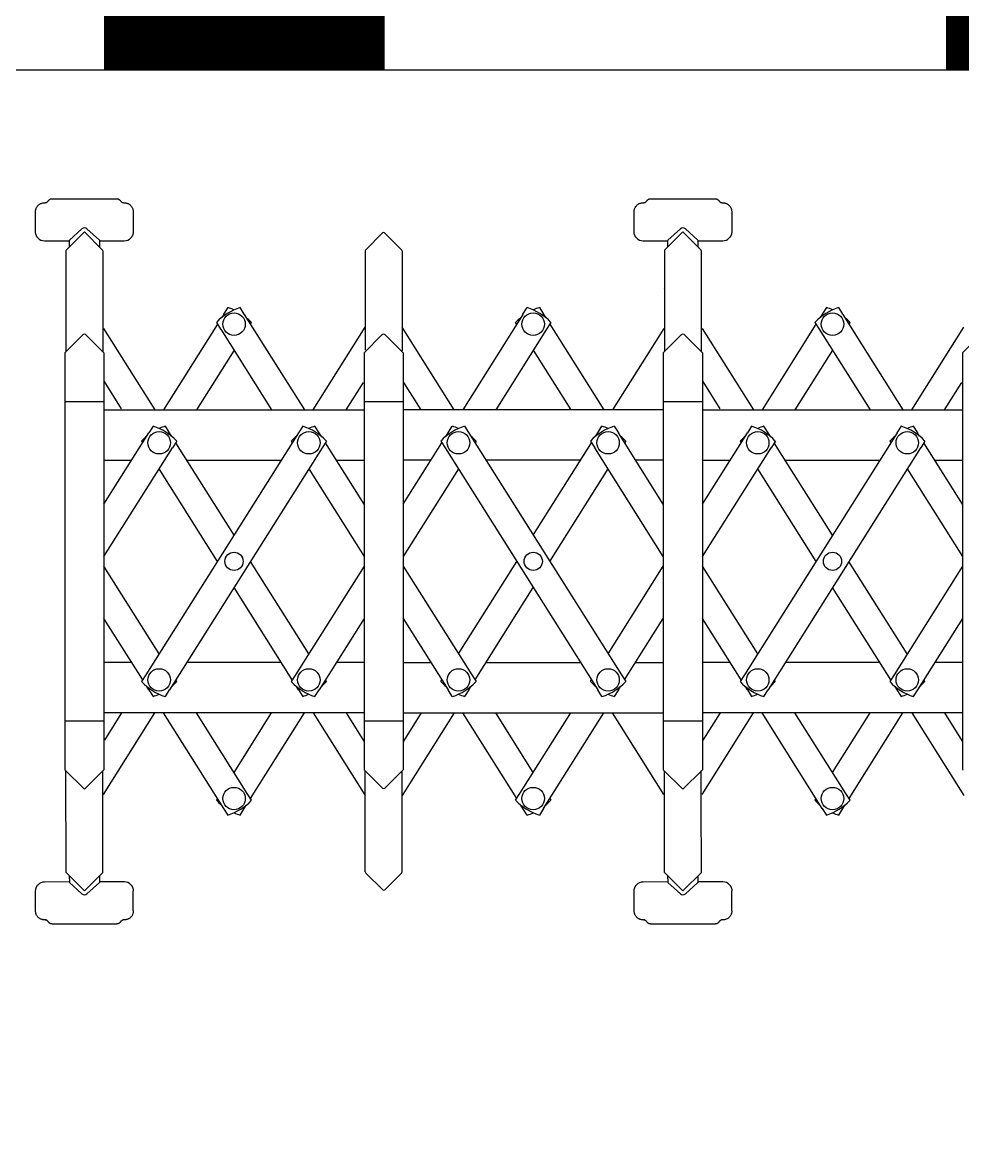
# Model space of a CAD drawing. Header units: millimetres. Extents: x 4836525 to 5356909, y -1773032 to -1295773.
# Drawn here: x 5205736 to 5206741, y -1425779 to -1424583 of the extents above; entities that cross this region are included whole.
import ezdxf

# ---------------------------------------------------------------- set-up
doc = ezdxf.new("R2010")
doc.units = ezdxf.units.MM
doc.header["$LTSCALE"] = 1000
doc.layers.get('DEFPOINTS').update_dxf_attribs({"color": 11})
doc.layers.add('A-MCAL', color=9, linetype='Continuous', lineweight=25)
doc.layers.add('MARK', color=7, linetype='Continuous', true_color=0xff8b1e)
doc.layers.add('WIN', color=8, linetype='Continuous')

# ---------------------------------------------------------------- blocks, each defined once
blk = doc.blocks.new('zw$960B')
at = {"layer": 'WIN', "color": 253, "linetype": 'Continuous'}
for p, q in [((-222.9, -9957.5), (-242, -9938.4)), ((-161.9, -10011.9), (-250.2, -9956.3)), ((-222.9, -9957.5), (222.1, -9957.5)), ((-162, -9976.7), (-191.2, -9958.3)), ((-161.9, -10235.5), (-161.9, -9957.5)), ((-60.9, -9957.5), (-126.6, -9998.9)), ((-108, -9987.2), (-108, -9957.5)), ((-98.8, -10016.6), (-5.1, -9957.5)), ((5.3, -9957.5), (121.5, -10030.7)), ((61.2, -9957.5), (137.4, -10005.6)), ((108.2, -9957.5), (108.2, -9987.1)), ((162.2, -10011.9), (250.4, -9956.3)), ((162.2, -9957.5), (162.2, -10235.5)), ((162.2, -9976.7), (192.2, -9957.8)), ((-137.2, -10005.5), (-144.4, -10010)), ((-133.8, -10003.4), (-137.2, -10005.6)), ((-137.2, -10005.6), (-137.2, -10005.5)), ((-128.4, -9997.7), (-121.2, -10002.3)), ((-121.2, -10002.3), (-121.3, -10002.4)), ((-121.3, -10002.4), (137.4, -10165.4)), ((128.6, -9997.7), (126.8, -9998.9)), ((127.9, -9999.4), (128.1, -9999.7)), ((137.4, -10005.6), (137.4, -10005.5)), ((144.6, -10010), (137.4, -10005.5)), ((99, -10016.6), (0.1, -10078.9)), ((-263.9, -10085.5), (-161.9, -10021.2)), ((-144.4, -10023.1), (-137.2, -10027.6)), ((-137.2, -10027.5), (-137.2, -10027.6)), ((-137.2, -10027.5), (121.5, -10190.6)), ((137.4, -10027.5), (134, -10029.7)), ((137.4, -10027.6), (144.6, -10023.1)), ((137.4, -10027.5), (137.4, -10027.6)), ((253.6, -10078.8), (162.2, -10021.2)), ((-128.4, -10035.4), (-126.6, -10034.2)), ((126.8, -10034.2), (28, -10096.5)), ((121.5, -10030.8), (121.5, -10030.7)), ((121.5, -10030.8), (128.6, -10035.4)), ((-108, -10147), (-108, -10045.9)), ((108.2, -10046), (108.2, -10147)), ((-248.1, -10110.7), (-161.9, -10056.4)), ((225.8, -10096.5), (162.2, -10056.4)), ((-253.4, -10078.8), (-255.2, -10077.7)), ((255.4, -10077.7), (248.3, -10082.2)), ((-264, -10085.4), (-271.2, -10089.9)), ((-263.9, -10085.5), (-264, -10085.4)), ((248.3, -10082.3), (162.2, -10136.6)), ((248.3, -10082.3), (248.3, -10082.2)), ((264.2, -10085.5), (260.8, -10083.4)), ((264.2, -10085.5), (264.2, -10085.4)), ((271.4, -10089.9), (264.2, -10085.4)), ((-225.6, -10096.5), (-162, -10136.6)), ((-27.8, -10096.5), (-126.6, -10158.8)), ((-271.2, -10103), (-264, -10107.6)), ((-263.9, -10107.5), (-264, -10107.6)), ((-263.9, -10107.5), (-260.6, -10109.6)), ((-255.2, -10115.3), (-248, -10110.8)), ((-248, -10110.8), (-248.1, -10110.7)), ((264.2, -10107.5), (162.2, -10171.8)), ((264.2, -10107.6), (271.4, -10103)), ((264.2, -10107.6), (264.2, -10107.5)), ((-253.4, -10114.2), (-162, -10171.8)), ((0.1, -10114.1), (-98.8, -10176.4)), ((253.6, -10114.2), (255.4, -10115.3)), ((-128.4, -10157.6), (-121.2, -10162.2)), ((128.6, -10157.6), (126.8, -10158.8)), ((-137.2, -10165.4), (-144.4, -10169.9)), ((-133.8, -10163.3), (-137.2, -10165.4)), ((-137.2, -10165.4), (-137.2, -10165.4)), ((-5.1, -10235.5), (-121.3, -10162.2)), ((-121.2, -10162.2), (-121.3, -10162.2)), ((137.4, -10165.4), (137.4, -10165.4)), ((144.6, -10169.9), (137.4, -10165.4)), ((-248.9, -10235.9), (-161.9, -10181.1)), ((-144.4, -10183), (-137.2, -10187.5)), ((99, -10176.4), (5.3, -10235.5)), ((137.4, -10187.5), (144.6, -10183)), ((249.2, -10235.9), (162.2, -10181.1)), ((-60.9, -10235.5), (-137.2, -10187.4)), ((-137.2, -10187.4), (-137.2, -10187.5)), ((-128.4, -10195.2), (-126.6, -10194.1)), ((-127.9, -10193.3), (-127.7, -10193.6)), ((126.8, -10194.1), (61.2, -10235.5)), ((121.5, -10190.7), (128.6, -10195.2)), ((137.4, -10187.4), (134, -10189.6)), ((137.4, -10187.5), (137.4, -10187.4)), ((-373.8, -10204.2), (-352.1, -10204.2)), ((-108, -10235.5), (-108, -10205.8)), ((108.2, -10205.8), (108.2, -10235.5)), ((345.8, -10206.7), (345.8, -10206.7)), ((373.9, -10204.1), (352.3, -10204.1)), ((-342.6, -10240.4), (-342.6, -10213.7)), ((-192, -10235.2), (-163, -10216.9)), ((191.4, -10234.7), (162.2, -10216.3)), ((342.8, -10213.7), (342.8, -10240.3)), ((-387.6, -10290.7), (-387.6, -10222.1)), ((-387.6, -10232.1), (-387.6, -10222.1)), ((-387.6, -10287.9), (-387.6, -10232.1)), ((387.8, -10222), (387.8, -10290.6)), ((-355.2, -10253.7), (-343.3, -10240.4)), ((-352.2, -10256.4), (-333.1, -10237.2)), ((-343.3, -10240.4), (-336.3, -10240.4)), ((-333.1, -10237.2), (-333.1, -10237.2)), ((-331.8, -10236.7), (-223.9, -10236.7)), ((-222.7, -10235.5), (-242.3, -10255.1)), ((-227.3, -10236.7), (-225, -10236.7)), ((-222.7, -10235.5), (222.9, -10235.5)), ((-170.4, -10235.5), (-170.4, -10277.3)), ((170.7, -10277.3), (170.7, -10235.5)), ((222.9, -10235.5), (243.8, -10256.4)), ((228.7, -10236.7), (224.1, -10236.7)), ((257.2, -10236.7), (225.8, -10236.7)), ((332.8, -10236.6), (257.2, -10236.7)), ((332.8, -10236.6), (351.4, -10255.2)), ((336.5, -10240.3), (339.5, -10240.3)), ((339.5, -10240.3), (343.5, -10240.3)), ((343.5, -10240.3), (355.4, -10253.6)), ((-333.1, -10275.5), (-352.2, -10256.4)), ((222.9, -10277.3), (243.8, -10256.4)), ((332.8, -10276), (352.5, -10256.3)), ((351.4, -10255.3), (351.4, -10255.2)), ((352.5, -10256.3), (351.4, -10255.3)), ((-343.3, -10272.4), (-355.2, -10259)), ((-222.9, -10277.3), (-242, -10258.2)), ((355.4, -10259), (343.5, -10272.3)), ((-336.3, -10272.4), (-343.3, -10272.4)), ((-342.6, -10299), (-342.6, -10272.4)), ((-333.1, -10275.5), (-333.1, -10275.5)), ((-331.8, -10276.1), (-224.1, -10276.1)), ((-291.9, -10276.1), (-291.5, -10276.3)), ((-248.9, -10276.8), (-161.9, -10331.7)), ((-222.9, -10277.3), (222.9, -10277.3)), ((-161.9, -10277.3), (-161.9, -10555.3)), ((-60.9, -10277.3), (-137.2, -10325.3)), ((-5.1, -10277.3), (-121.3, -10350.5)), ((-108, -10277.3), (-108, -10306.9)), ((99, -10336.3), (5.3, -10277.3)), ((126.8, -10318.7), (61.2, -10277.3)), ((108.2, -10306.9), (108.2, -10277.3)), ((249.2, -10276.8), (162.2, -10331.7)), ((162.2, -10555.3), (162.2, -10277.3)), ((332.8, -10276), (224.1, -10276.1)), ((339.5, -10272.3), (336.5, -10272.3)), ((339.5, -10272.3), (343.5, -10272.3)), ((342.8, -10272.3), (342.9, -10299)), ((383.5, -10296.9), (383.5, -10298.7)), ((-352.1, -10308.5), (-373.8, -10308.5)), ((-345.6, -10306), (-345.6, -10306)), ((374, -10308.4), (352.4, -10308.5)), ((-144.4, -10489.8), (121.5, -10322.1)), ((-144.4, -10329.8), (-137.2, -10325.2)), ((-137.2, -10325.3), (-137.2, -10325.2)), ((-128.4, -10317.5), (-126.6, -10318.7)), ((-127.9, -10319.5), (-127.7, -10319.2)), ((121.5, -10322), (128.6, -10317.5)), ((137.4, -10325.3), (134, -10323.2)), ((137.4, -10325.2), (144.6, -10329.8)), ((137.4, -10325.2), (137.4, -10325.3)), ((-253.4, -10398.6), (-162, -10341)), ((0.1, -10398.7), (-98.8, -10336.3)), ((264.2, -10405.3), (162.2, -10340.9)), ((-137.2, -10347.4), (-144.4, -10342.9)), ((-133.8, -10349.4), (-137.2, -10347.3)), ((-137.2, -10347.3), (-137.2, -10347.4)), ((-128.4, -10355.1), (-121.2, -10350.6)), ((-121.3, -10510.4), (137.4, -10347.3)), ((-121.2, -10350.6), (-121.3, -10350.5)), ((144.6, -10342.9), (137.4, -10347.4)), ((137.4, -10347.3), (137.4, -10347.4)), ((-27.8, -10416.3), (-126.6, -10354)), ((128.6, -10355.1), (126.8, -10354)), ((-225.6, -10416.3), (-162, -10376.2)), ((-108, -10365.7), (-108, -10466.8)), ((108.2, -10466.8), (108.2, -10365.7)), ((248.3, -10430.5), (162.2, -10376.1)), ((-255.2, -10397.5), (-248, -10402)), ((253.6, -10398.6), (255.4, -10397.5)), ((-271.2, -10409.7), (-264, -10405.2)), ((-263.9, -10405.3), (-264, -10405.2)), ((-263.9, -10405.3), (-260.6, -10403.1)), ((-248, -10402), (-248.1, -10402.1)), ((-248.1, -10402.1), (-161.9, -10456.4)), ((264.2, -10405.2), (271.4, -10409.7)), ((264.2, -10405.2), (264.2, -10405.3)), ((-264, -10427.3), (-271.2, -10422.8)), ((126.8, -10478.5), (28, -10416.3)), ((225.8, -10416.3), (162.2, -10456.4)), ((271.4, -10422.8), (264.2, -10427.3)), ((-263.9, -10427.3), (-264, -10427.3)), ((-263.9, -10427.3), (-161.9, -10491.6)), ((-253.4, -10433.9), (-255.2, -10435.1)), ((99, -10496.2), (0.1, -10433.9)), ((253.6, -10433.9), (162.2, -10491.6)), ((255.4, -10435.1), (248.3, -10430.5)), ((248.3, -10430.5), (248.3, -10430.5)), ((264.2, -10427.3), (260.8, -10429.4)), ((264.2, -10427.3), (264.2, -10427.3)), ((-128.4, -10477.4), (-126.6, -10478.5)), ((5.3, -10555.3), (121.5, -10482)), ((121.5, -10481.9), (128.6, -10477.4)), ((121.5, -10481.9), (121.5, -10482)), ((137.4, -10485.2), (134, -10483.1)), ((-98.8, -10496.2), (-5.1, -10555.3)), ((137.4, -10485.1), (144.6, -10489.7)), ((137.4, -10485.2), (137.4, -10485.1)), ((-161.9, -10500.8), (-250.2, -10556.5)), ((-137.2, -10507.3), (-144.4, -10502.8)), ((-133.8, -10509.3), (-137.2, -10507.2)), ((-137.2, -10507.2), (-137.2, -10507.3)), ((61.2, -10555.3), (137.4, -10507.2)), ((144.6, -10502.8), (137.4, -10507.3)), ((137.4, -10507.2), (137.4, -10507.3)), ((162.2, -10500.8), (250.4, -10556.5)), ((-128.4, -10515), (-121.2, -10510.5)), ((-60.9, -10555.3), (-126.6, -10513.9)), ((-121.2, -10510.5), (-121.3, -10510.4)), ((128.6, -10515), (126.8, -10513.9)), ((127.9, -10513.4), (128.1, -10513.1)), ((-108, -10525.6), (-108, -10555.3)), ((108.2, -10555.3), (108.2, -10525.6)), ((-162, -10536.1), (-191.2, -10554.5)), ((162.2, -10536), (192.2, -10555)), ((-222.7, -10555.3), (-242.3, -10574.9)), ((-222.7, -10555.3), (222.9, -10555.3)), ((-170.4, -10555.3), (-170.4, -10597)), ((170.7, -10597), (170.7, -10555.3)), ((222.9, -10555.2), (242, -10574.3)), ((222.9, -10555.3), (242.6, -10574.9)), ((-351.2, -10575.1), (-333.1, -10557)), ((-333.1, -10557), (-333.1, -10557)), ((-331.8, -10556.5), (-225.1, -10556.5)), ((-317.1, -10556.4), (-317.1, -10556.5)), ((-227.3, -10556.5), (-225, -10556.5)), ((332, -10556.4), (224.2, -10556.5)), ((333.3, -10557), (333.3, -10556.9)), ((333.3, -10556.9), (351.4, -10575)), ((-351.2, -10575.1), (-351.2, -10575.1)), ((-333.1, -10595.3), (-351.2, -10577.2)), ((-351.2, -10577.2), (-351.2, -10577.2)), ((-222.9, -10597), (-242, -10577.9)), ((223.5, -10596.5), (242.6, -10577.4)), ((351.4, -10577.1), (333.3, -10595.2)), ((351.4, -10575), (351.4, -10575)), ((351.4, -10577.1), (351.4, -10577.1)), ((-333.1, -10595.3), (-333.1, -10595.3)), ((-331.8, -10595.8), (-225.6, -10595.8)), ((-161.9, -10651.5), (-250.2, -10595.8)), ((-222.9, -10597), (222.1, -10597)), ((-162, -10616.2), (-191.2, -10597.8)), ((-161.9, -10875), (-161.9, -10597)), ((-60.9, -10597), (-126.6, -10638.4)), ((-108, -10626.7), (-108, -10597)), ((-98.8, -10656.1), (-5.1, -10597)), ((5.3, -10597), (121.5, -10670.3)), ((61.2, -10597), (137.4, -10645.1)), ((108.2, -10597), (108.2, -10626.7)), ((162.2, -10651.5), (250.4, -10595.8)), ((162.2, -10597), (162.2, -10875)), ((162.2, -10616.3), (192.2, -10597.3)), ((255.9, -10595.8), (224.1, -10595.8)), ((285.6, -10595.8), (255.9, -10595.8)), ((332.1, -10595.8), (285.6, -10595.8)), ((333.3, -10595.2), (333.3, -10595.2)), ((-128.4, -10637.3), (-121.2, -10641.8)), ((128.6, -10637.3), (126.8, -10638.4)), ((127.9, -10638.9), (128.1, -10639.2)), ((-137.2, -10645), (-144.4, -10649.5)), ((-133.8, -10643), (-137.2, -10645.1)), ((-137.2, -10645.1), (-137.2, -10645)), ((-121.2, -10641.8), (-121.3, -10641.9)), ((-121.3, -10641.9), (137.4, -10805)), ((137.4, -10645.1), (137.4, -10645)), ((144.6, -10649.5), (137.4, -10645)), ((-263.9, -10725), (-161.9, -10660.7)), ((-144.4, -10662.6), (-137.2, -10667.2)), ((99, -10656.1), (0.1, -10718.4)), ((137.4, -10667.2), (144.6, -10662.6)), ((253.6, -10718.4), (162.2, -10660.7)), ((-137.2, -10667.1), (-137.2, -10667.2)), ((-137.2, -10667.1), (121.5, -10830.2)), ((-128.4, -10674.9), (-126.6, -10673.8)), ((126.8, -10673.8), (28, -10736)), ((121.5, -10670.4), (121.5, -10670.3)), ((121.5, -10670.4), (128.6, -10674.9)), ((137.4, -10667.1), (134, -10669.2)), ((137.4, -10667.1), (137.4, -10667.2)), ((-108, -10786.6), (-108, -10685.5)), ((108.2, -10685.5), (108.2, -10786.6)), ((-248.1, -10750.2), (-161.9, -10695.9)), ((225.8, -10736), (162.2, -10695.9)), ((-253.4, -10718.4), (-255.2, -10717.2)), ((248.3, -10721.8), (162.2, -10776.2)), ((255.4, -10717.2), (248.3, -10721.8)), ((248.3, -10721.8), (248.3, -10721.8)), ((264.2, -10725), (260.8, -10722.9)), ((-264, -10725), (-271.2, -10729.5)), ((-263.9, -10725), (-264, -10725)), ((264.2, -10725), (264.2, -10725)), ((271.4, -10729.5), (264.2, -10725)), ((-271.2, -10742.6), (-264, -10747.1)), ((-263.9, -10747), (-264, -10747.1)), ((-263.9, -10747), (-260.6, -10749.2)), ((-225.6, -10736), (-162, -10776.1)), ((-27.8, -10736), (-126.6, -10798.3)), ((264.2, -10747), (162.2, -10811.4)), ((264.2, -10747.1), (271.4, -10742.6)), ((264.2, -10747.1), (264.2, -10747)), ((-255.2, -10754.8), (-248, -10750.3)), ((-253.4, -10753.7), (-162, -10811.3)), ((-248, -10750.3), (-248.1, -10750.2)), ((0.1, -10753.6), (-98.8, -10816)), ((253.6, -10753.7), (255.4, -10754.8)), ((-137.2, -10804.9), (-144.4, -10809.4)), ((-133.8, -10802.9), (-137.2, -10805)), ((-137.2, -10805), (-137.2, -10804.9)), ((-128.4, -10797.2), (-121.2, -10801.7)), ((-121.2, -10801.7), (-121.3, -10801.8)), ((-5.1, -10875), (-121.3, -10801.8)), ((128.6, -10797.2), (126.8, -10798.3)), ((137.4, -10805), (137.4, -10804.9)), ((144.6, -10809.4), (137.4, -10804.9)), ((99, -10816), (5.3, -10875)), ((-248.9, -10875.5), (-161.9, -10820.6)), ((-144.4, -10822.5), (-137.2, -10827.1)), ((-60.9, -10875), (-137.2, -10827)), ((-137.2, -10827), (-137.2, -10827.1)), ((121.5, -10830.3), (128.6, -10834.8)), ((137.4, -10827), (134, -10829.1)), ((137.4, -10827.1), (144.6, -10822.5)), ((137.4, -10827.1), (137.4, -10827)), ((249.2, -10875.5), (162.2, -10820.6)), ((-128.4, -10834.8), (-126.6, -10833.6)), ((-127.9, -10832.8), (-127.7, -10833.1)), ((126.8, -10833.6), (61.2, -10875)), ((-373.8, -10843.8), (-352.1, -10843.8)), ((-342.6, -10879.9), (-342.6, -10853.3)), ((-108, -10875), (-108, -10845.4)), ((108.2, -10845.4), (108.2, -10875)), ((342.8, -10853.2), (342.8, -10879.9)), ((345.8, -10846.3), (345.8, -10846.3)), ((373.9, -10843.7), (352.3, -10843.7)), ((-387.6, -10930.2), (-387.6, -10861.6)), ((-387.6, -10871.6), (-387.6, -10861.6)), ((-192, -10874.7), (-163, -10856.5)), ((191.4, -10874.2), (162.2, -10855.8)), ((387.8, -10861.5), (387.8, -10930.1)), ((-387.6, -10927.5), (-387.6, -10871.6)), ((-352.2, -10895.9), (-333.1, -10876.8)), ((-333.1, -10876.8), (-333.1, -10876.8)), ((-331.8, -10876.3), (-223.9, -10876.3)), ((-222.7, -10875), (-242.3, -10894.7)), ((-227.3, -10876.3), (-225, -10876.2)), ((-222.7, -10875), (222.9, -10875)), ((-170.4, -10875), (-170.4, -10916.8)), ((170.7, -10916.8), (170.7, -10875)), ((222.9, -10875), (243.8, -10895.9)), ((228.7, -10876.3), (224.1, -10876.2)), ((257.2, -10876.2), (225.8, -10876.3)), ((332.8, -10876.2), (257.2, -10876.2)), ((332.8, -10876.2), (351.4, -10894.8)), ((-355.2, -10893.3), (-343.3, -10879.9)), ((-343.3, -10879.9), (-336.3, -10879.9)), ((336.5, -10879.9), (339.5, -10879.9)), ((339.5, -10879.9), (343.5, -10879.9)), ((343.5, -10879.9), (355.4, -10893.2)), ((-343.3, -10911.9), (-355.2, -10898.6)), ((-333.1, -10915.1), (-352.2, -10895.9)), ((-222.9, -10916.8), (-242, -10897.7)), ((222.9, -10916.8), (243.8, -10895.9)), ((332.8, -10915.5), (352.5, -10895.9)), ((355.4, -10898.5), (343.5, -10911.8)), ((351.4, -10894.8), (351.4, -10894.8)), ((352.5, -10895.9), (351.4, -10894.8)), ((-336.3, -10911.9), (-343.3, -10911.9)), ((-342.6, -10938.6), (-342.6, -10911.9)), ((339.5, -10911.9), (336.5, -10911.9)), ((339.5, -10911.9), (343.5, -10911.8)), ((342.8, -10911.9), (342.9, -10938.5)), ((-333.1, -10915.1), (-333.1, -10915.1)), ((-331.8, -10915.6), (-224.1, -10915.6)), ((-291.9, -10915.6), (-291.5, -10915.9)), ((-222.9, -10916.8), (222.9, -10916.8)), ((332.8, -10915.5), (224.1, -10915.6)), ((383.5, -10936.4), (383.5, -10938.3)), ((-352.1, -10948.1), (-373.8, -10948.1)), ((-345.6, -10945.5), (-345.6, -10945.5)), ((374, -10948), (352.4, -10948))]:
    blk.add_line(p, q, dxfattribs=at)
for points in [[(387.8, -10232), (387.8, -10289.4), (387.8, -10290.6)], [(387.8, -10871.5), (387.8, -10929), (387.8, -10930.1)]]:
    blk.add_lwpolyline(points, dxfattribs=at)
for centre, radius in [((-126.7, -10016.6), 12), ((126.9, -10016.6), 12), ((-253.5, -10096.5), 12), ((0.1, -10096.5), 9.74), ((253.7, -10096.5), 12), ((-126.7, -10176.4), 12), ((126.9, -10176.4), 12), ((-126.7, -10336.3), 12), ((126.9, -10336.3), 12), ((-253.5, -10416.3), 12), ((0.1, -10416.3), 9.74), ((253.7, -10416.3), 12), ((-126.7, -10496.2), 12), ((126.9, -10496.2), 12), ((-126.7, -10656.1), 12), ((126.9, -10656.1), 12), ((-253.5, -10736), 12), ((0.1, -10736), 9.74), ((253.7, -10736), 12), ((-126.7, -10816), 12), ((126.9, -10816), 12)]:
    blk.add_circle(centre, radius, dxfattribs=at)
for centre, radius, start, end in [((222.1, -9955.6), 1.9, 270, 315.0032), ((-89.7, -10039.9), 57.2, 132.5798, 162.9584), ((89.9, -10039.9), 57.2, 39.5715, 47.4203), ((-89.7, -9993.2), 57.2, 197.0417, 204.0583), ((89.9, -9993.2), 57.2, 312.5798, 342.9584), ((89.9, -10039.9), 57.2, 17.0417, 24.0583), ((-89.7, -9993.2), 57.2, 219.5715, 227.4202), ((-216.5, -10119.8), 57.2, 132.5797, 140.4285), ((216.7, -10119.8), 57.2, 17.0417, 47.4203), ((-216.5, -10073.2), 57.2, 197.0416, 227.4202), ((216.7, -10073.2), 57.2, 335.9417, 342.9584), ((-216.5, -10119.8), 57.2, 155.9417, 162.9583), ((216.7, -10073.2), 57.2, 312.5798, 320.4285), ((-89.7, -10199.8), 57.2, 132.5797, 162.9583), ((89.9, -10199.8), 57.2, 39.5715, 47.4203), ((-89.7, -10153.1), 57.2, 197.0417, 204.0583), ((89.9, -10153.1), 57.2, 312.5798, 342.9584), ((89.9, -10199.8), 57.2, 17.0417, 24.0583), ((-89.7, -10153.1), 57.2, 219.5715, 227.4203), ((-352.1, -10213.7), 9.49, 0, 46.8264), ((352.3, -10213.6), 9.49, 133.2389, 180.0653), ((-331.8, -10238.5), 1.8, 90, 135.0165), ((-352.3, -10256.4), 4, 138.2112, 221.7888), ((-241.1, -10256.4), 1.75, 135.0032, 224.9968), ((352.5, -10256.3), 4, 318.2766, 41.8541), ((-240.5, -10256.6), 2.15, 209.9927, 224.989), ((-331.8, -10274.3), 1.8, 224.9835, 270), ((-352.1, -10299), 9.49, 313.1736, 0), ((352.4, -10299), 9.49, 180.0653, 226.8918), ((-89.7, -10359.6), 57.2, 132.5797, 140.4285), ((89.9, -10359.6), 57.2, 17.0416, 47.4202), ((-89.7, -10313), 57.2, 197.0417, 227.4203), ((-89.7, -10359.6), 57.2, 155.9417, 162.9583), ((89.9, -10313), 57.2, 335.9417, 342.9583), ((89.9, -10313), 57.2, 312.5797, 320.4285), ((-216.5, -10439.6), 57.2, 132.5798, 162.9584), ((216.7, -10439.6), 57.2, 39.5715, 47.4202), ((-216.5, -10393), 57.2, 197.0417, 204.0583), ((216.7, -10393), 57.2, 312.5797, 342.9583), ((216.7, -10439.6), 57.2, 17.0416, 24.0583), ((-216.5, -10393), 57.2, 219.5715, 227.4203), ((-89.7, -10519.5), 57.2, 132.5798, 140.4285), ((89.9, -10519.5), 57.2, 17.0416, 47.4202), ((-89.7, -10472.9), 57.2, 197.1453, 227.4202), ((-89.7, -10519.5), 57.2, 155.9417, 162.9583), ((89.9, -10472.9), 57.2, 335.9417, 342.9583), ((89.9, -10472.9), 57.2, 312.5797, 320.4285), ((-331.8, -10558.3), 1.8, 90, 135.0165), ((332, -10558.2), 1.8, 45.0323, 90.0488), ((-350.1, -10576.2), 1.5, 135.0165, 224.9835), ((-241.1, -10576.2), 1.75, 135.0032, 224.9968), ((-240.5, -10576.4), 2.15, 209.9927, 224.989), ((241.3, -10576.2), 1.75, 315.0032, 44.9968), ((350.3, -10576.1), 1.5, 315.0653, 45.0323), ((-331.8, -10594), 1.8, 224.9835, 270), ((222.1, -10595.1), 1.9, 270, 315.0032), ((332.1, -10594), 1.8, 270.0488, 315.0653), ((-89.7, -10679.4), 57.2, 132.5798, 162.9584), ((89.9, -10679.4), 57.2, 39.5715, 47.4203), ((-89.7, -10632.8), 57.2, 197.0417, 204.0583), ((89.9, -10632.8), 57.2, 312.5798, 342.9584), ((89.9, -10679.4), 57.2, 17.0417, 24.0583), ((-89.7, -10632.8), 57.2, 219.5715, 227.4202), ((-216.5, -10759.4), 57.2, 132.5797, 140.4285), ((216.7, -10759.4), 57.2, 17.0417, 47.4203), ((-216.5, -10712.7), 57.2, 197.0416, 227.4202), ((216.7, -10712.7), 57.2, 335.9417, 342.9584), ((-216.5, -10759.4), 57.2, 155.9417, 162.9583), ((216.7, -10712.7), 57.2, 312.5798, 320.4285), ((-89.7, -10839.3), 57.2, 132.5797, 162.9583), ((89.9, -10839.3), 57.2, 39.5715, 47.4203), ((-89.7, -10792.7), 57.2, 197.0417, 204.0583), ((89.9, -10792.7), 57.2, 312.5798, 342.9584), ((89.9, -10839.3), 57.2, 17.0417, 24.0583), ((-89.7, -10792.7), 57.2, 219.5715, 227.4203), ((-352.1, -10853.3), 9.49, 0, 46.8264), ((352.3, -10853.2), 9.49, 133.2389, 180.0653), ((-331.8, -10878.1), 1.8, 90, 135.0165), ((-352.3, -10895.9), 4, 138.2112, 221.7888), ((-241.1, -10895.9), 1.75, 135.0032, 224.9968), ((-240.5, -10896.2), 2.15, 209.9927, 224.989), ((352.5, -10895.9), 4, 318.2766, 41.8541), ((-331.8, -10913.8), 1.8, 224.9835, 270), ((-352.1, -10938.6), 9.49, 313.1736, 0), ((352.4, -10938.5), 9.49, 180.0653, 226.8918)]:
    blk.add_arc(centre, radius, start, end, dxfattribs=at)
for points, knots in [([(-383.2, -10213.9), (-383.2, -10213.5), (-383.2, -10212.6), (-383, -10211.4), (-382.6, -10210.2), (-382, -10209.1), (-381.4, -10208), (-380.5, -10207.1), (-379.6, -10206.2), (-378.6, -10205.5), (-377.5, -10204.9), (-376.3, -10204.5), (-375, -10204.3), (-374.2, -10204.2), (-373.8, -10204.2)], [0, 0, 0, 0, 1.299775, 2.575203, 3.834122, 5.083953, 6.330794, 7.57346, 8.810237, 10.049552, 11.299818, 12.563304, 13.836759, 15.114681, 15.114681, 15.114681, 15.114681]), ([(-352.1, -10204.2), (-351.8, -10204.2), (-351.2, -10204.2), (-350.3, -10204.4), (-349.5, -10204.6), (-348.8, -10204.8), (-348.2, -10205.1), (-347.6, -10205.3), (-347.1, -10205.7), (-346.6, -10206), (-346.1, -10206.4), (-345.8, -10206.7), (-345.6, -10206.8)], [0, 0, 0, 0, 1.010436, 1.899943, 2.687377, 3.400773, 4.062147, 4.692805, 5.31365, 5.932618, 6.548969, 7.160367, 7.160367, 7.160367, 7.160367]), ([(345.8, -10206.7), (345.9, -10206.6), (346.2, -10206.3), (346.7, -10206), (347.2, -10205.6), (347.7, -10205.3), (348.3, -10205), (348.9, -10204.8), (349.6, -10204.5), (350.4, -10204.3), (351.3, -10204.2), (351.9, -10204.2), (352.3, -10204.1)], [0, 0, 0, 0, 0.606235, 1.218522, 1.833527, 2.449202, 3.072991, 3.728324, 4.438806, 5.228874, 6.128937, 7.160293, 7.160293, 7.160293, 7.160293]), ([(373.9, -10204.1), (374.3, -10204.1), (375.2, -10204.2), (376.4, -10204.4), (377.6, -10204.9), (378.8, -10205.4), (379.8, -10206.1), (380.7, -10207), (381.5, -10207.9), (382.2, -10209), (382.7, -10210.1), (383.1, -10211.3), (383.3, -10212.6), (383.4, -10213.4), (383.4, -10213.8)], [0, 0, 0, 0, 1.284228, 2.567283, 3.83971, 5.094268, 6.332313, 7.565766, 8.806556, 10.051039, 11.2968, 12.550239, 13.819897, 15.114487, 15.114487, 15.114487, 15.114487]), ([(-387.6, -10222.1), (-387.6, -10221.9), (-387.6, -10221.5), (-387.5, -10220.8), (-387.3, -10220.2), (-387, -10219.7), (-386.7, -10219.1), (-386.3, -10218.7), (-385.9, -10218.2), (-385.6, -10218), (-385.4, -10217.9)], [0, 0, 0, 0, 0.6425, 1.269109, 1.885108, 2.495581, 3.105396, 3.718015, 4.336238, 4.960842, 4.960842, 4.960842, 4.960842]), ([(-385.4, -10217.9), (-385.2, -10217.8), (-384.9, -10217.5), (-384.5, -10217.1), (-384.1, -10216.7), (-383.8, -10216.2), (-383.6, -10215.6), (-383.4, -10215.1), (-383.3, -10214.5), (-383.3, -10214.1), (-383.2, -10213.9)], [0, 0, 0, 0, 0.598699, 1.193051, 1.780715, 2.361587, 2.936813, 3.510863, 4.089097, 4.676714, 4.676714, 4.676714, 4.676714]), ([(383.4, -10213.8), (383.4, -10214), (383.4, -10214.4), (383.5, -10215), (383.7, -10215.6), (383.9, -10216.1), (384.3, -10216.6), (384.6, -10217), (385, -10217.4), (385.4, -10217.7), (385.5, -10217.8)], [0, 0, 0, 0, 0.591549, 1.175869, 1.755585, 2.333401, 2.912005, 3.493916, 4.08191, 4.676667, 4.676667, 4.676667, 4.676667]), ([(385.5, -10217.8), (385.7, -10217.9), (386.1, -10218.1), (386.5, -10218.6), (386.9, -10219.1), (387.2, -10219.6), (387.5, -10220.1), (387.6, -10220.7), (387.7, -10221.3), (387.8, -10221.8), (387.8, -10222)], [0, 0, 0, 0, 0.628765, 1.253664, 1.872312, 2.484467, 3.092242, 3.702352, 4.322554, 4.960773, 4.960773, 4.960773, 4.960773]), ([(-385.4, -10294.9), (-385.6, -10294.8), (-385.9, -10294.5), (-386.4, -10294.1), (-386.7, -10293.6), (-387.1, -10293.1), (-387.3, -10292.5), (-387.5, -10291.9), (-387.6, -10291.3), (-387.6, -10290.9), (-387.6, -10290.7)], [0, 0, 0, 0, 0.628768, 1.253672, 1.872327, 2.484491, 3.092275, 3.702397, 4.322611, 4.960843, 4.960843, 4.960843, 4.960843]), ([(387.8, -10290.6), (387.8, -10290.8), (387.8, -10291.2), (387.7, -10291.8), (387.5, -10292.4), (387.3, -10293), (387, -10293.5), (386.6, -10294), (386.1, -10294.4), (385.8, -10294.7), (385.6, -10294.8)], [0, 0, 0, 0, 0.642513, 1.269136, 1.885148, 2.495633, 3.105459, 3.718088, 4.336319, 4.96093, 4.96093, 4.96093, 4.96093]), ([(-383.2, -10298.8), (-383.3, -10298.6), (-383.3, -10298.2), (-383.4, -10297.6), (-383.6, -10297.1), (-383.8, -10296.6), (-384.1, -10296.1), (-384.5, -10295.6), (-384.9, -10295.2), (-385.2, -10295), (-385.4, -10294.9)], [0, 0, 0, 0, 0.591563, 1.175896, 1.755623, 2.333449, 2.912061, 3.493978, 4.081977, 4.676737, 4.676737, 4.676737, 4.676737]), ([(-373.8, -10308.5), (-374.2, -10308.5), (-375, -10308.5), (-376.3, -10308.2), (-377.5, -10307.8), (-378.6, -10307.2), (-379.6, -10306.5), (-380.6, -10305.7), (-381.4, -10304.7), (-382, -10303.7), (-382.6, -10302.6), (-383, -10301.4), (-383.2, -10300.1), (-383.2, -10299.2), (-383.2, -10298.8)], [0, 0, 0, 0, 1.284227, 2.567283, 3.839711, 5.094273, 6.332325, 7.565788, 8.806593, 10.051096, 11.29688, 12.550345, 13.820032, 15.114652, 15.114652, 15.114652, 15.114652]), ([(383.5, -10298.7), (383.5, -10299.1), (383.4, -10300), (383.2, -10301.3), (382.8, -10302.5), (382.3, -10303.6), (381.6, -10304.7), (380.8, -10305.6), (379.9, -10306.4), (378.8, -10307.1), (377.7, -10307.7), (376.5, -10308.1), (375.3, -10308.4), (374.4, -10308.4), (374, -10308.4)], [0, 0, 0, 0, 1.299807, 2.575266, 3.834215, 5.084076, 6.330943, 7.573631, 8.810427, 10.049756, 11.300033, 12.563525, 13.836983, 15.114905, 15.114905, 15.114905, 15.114905]), ([(385.6, -10294.8), (385.5, -10294.9), (385.1, -10295.1), (384.7, -10295.5), (384.3, -10296), (384, -10296.5), (383.8, -10297), (383.6, -10297.6), (383.5, -10298.1), (383.5, -10298.5), (383.5, -10298.7)], [0, 0, 0, 0, 0.598705, 1.193065, 1.780739, 2.361622, 2.93686, 3.510923, 4.089171, 4.676802, 4.676802, 4.676802, 4.676802]), ([(-345.6, -10306), (-345.8, -10306.1), (-346.1, -10306.4), (-346.6, -10306.7), (-347.1, -10307.1), (-347.6, -10307.4), (-348.2, -10307.7), (-348.8, -10307.9), (-349.5, -10308.2), (-350.2, -10308.4), (-351.1, -10308.5), (-351.8, -10308.5), (-352.1, -10308.5)], [0, 0, 0, 0, 0.606244, 1.218539, 1.833552, 2.449232, 3.073026, 3.728364, 4.438849, 5.228919, 6.128983, 7.16034, 7.16034, 7.16034, 7.16034]), ([(352.4, -10308.5), (352, -10308.5), (351.4, -10308.4), (350.5, -10308.3), (349.8, -10308.1), (349.1, -10307.9), (348.5, -10307.6), (347.9, -10307.3), (347.3, -10307), (346.8, -10306.7), (346.3, -10306.3), (346, -10306), (345.9, -10305.9)], [0, 0, 0, 0, 1.010436, 1.899942, 2.687377, 3.400773, 4.062148, 4.692808, 5.313655, 5.932627, 6.548982, 7.160385, 7.160385, 7.160385, 7.160385]), ([(-385.4, -10857.4), (-385.2, -10857.3), (-384.9, -10857.1), (-384.5, -10856.7), (-384.1, -10856.2), (-383.8, -10855.7), (-383.6, -10855.2), (-383.4, -10854.6), (-383.3, -10854.1), (-383.3, -10853.7), (-383.2, -10853.5)], [0, 0, 0, 0, 0.598699, 1.193051, 1.780715, 2.361587, 2.936813, 3.510863, 4.089097, 4.676714, 4.676714, 4.676714, 4.676714]), ([(-383.2, -10853.5), (-383.2, -10853.1), (-383.2, -10852.2), (-383, -10850.9), (-382.6, -10849.7), (-382, -10848.6), (-381.4, -10847.5), (-380.5, -10846.6), (-379.6, -10845.8), (-378.6, -10845.1), (-377.5, -10844.5), (-376.3, -10844.1), (-375, -10843.8), (-374.2, -10843.8), (-373.8, -10843.8)], [0, 0, 0, 0, 1.299775, 2.575203, 3.834122, 5.083953, 6.330794, 7.57346, 8.810237, 10.049552, 11.299818, 12.563304, 13.836759, 15.114681, 15.114681, 15.114681, 15.114681]), ([(-352.1, -10843.8), (-351.8, -10843.8), (-351.2, -10843.8), (-350.3, -10843.9), (-349.5, -10844.1), (-348.8, -10844.3), (-348.2, -10844.6), (-347.6, -10844.9), (-347.1, -10845.2), (-346.6, -10845.6), (-346.1, -10845.9), (-345.8, -10846.2), (-345.6, -10846.3)], [0, 0, 0, 0, 1.010436, 1.899943, 2.687377, 3.400773, 4.062147, 4.692805, 5.31365, 5.932618, 6.548969, 7.160367, 7.160367, 7.160367, 7.160367]), ([(345.8, -10846.3), (345.9, -10846.1), (346.2, -10845.9), (346.7, -10845.5), (347.2, -10845.2), (347.7, -10844.8), (348.3, -10844.6), (348.9, -10844.3), (349.6, -10844.1), (350.4, -10843.9), (351.3, -10843.7), (351.9, -10843.7), (352.3, -10843.7)], [0, 0, 0, 0, 0.606235, 1.218522, 1.833527, 2.449202, 3.072991, 3.728324, 4.438806, 5.228874, 6.128937, 7.160293, 7.160293, 7.160293, 7.160293]), ([(373.9, -10843.7), (374.3, -10843.7), (375.2, -10843.7), (376.4, -10844), (377.6, -10844.4), (378.8, -10845), (379.8, -10845.7), (380.7, -10846.5), (381.5, -10847.5), (382.2, -10848.5), (382.7, -10849.6), (383.1, -10850.8), (383.3, -10852.1), (383.4, -10853), (383.4, -10853.4)], [0, 0, 0, 0, 1.284228, 2.567283, 3.83971, 5.094268, 6.332313, 7.565766, 8.806556, 10.051039, 11.2968, 12.550239, 13.819897, 15.114487, 15.114487, 15.114487, 15.114487]), ([(383.4, -10853.4), (383.4, -10853.6), (383.4, -10854), (383.5, -10854.6), (383.7, -10855.1), (383.9, -10855.6), (384.3, -10856.1), (384.6, -10856.6), (385, -10857), (385.4, -10857.2), (385.5, -10857.3)], [0, 0, 0, 0, 0.591549, 1.175869, 1.755585, 2.333401, 2.912005, 3.493916, 4.08191, 4.676667, 4.676667, 4.676667, 4.676667]), ([(-387.6, -10861.6), (-387.6, -10861.4), (-387.6, -10861), (-387.5, -10860.4), (-387.3, -10859.8), (-387, -10859.2), (-386.7, -10858.7), (-386.3, -10858.2), (-385.9, -10857.8), (-385.6, -10857.5), (-385.4, -10857.4)], [0, 0, 0, 0, 0.6425, 1.269109, 1.885108, 2.495581, 3.105396, 3.718015, 4.336238, 4.960842, 4.960842, 4.960842, 4.960842]), ([(385.5, -10857.3), (385.7, -10857.4), (386.1, -10857.7), (386.5, -10858.1), (386.9, -10858.6), (387.2, -10859.1), (387.5, -10859.7), (387.6, -10860.3), (387.7, -10860.9), (387.8, -10861.3), (387.8, -10861.5)], [0, 0, 0, 0, 0.628765, 1.253664, 1.872312, 2.484467, 3.092242, 3.702352, 4.322554, 4.960773, 4.960773, 4.960773, 4.960773]), ([(-385.4, -10934.4), (-385.6, -10934.3), (-385.9, -10934.1), (-386.4, -10933.6), (-386.7, -10933.1), (-387.1, -10932.6), (-387.3, -10932), (-387.5, -10931.5), (-387.6, -10930.8), (-387.6, -10930.4), (-387.6, -10930.2)], [0, 0, 0, 0, 0.628768, 1.253672, 1.872327, 2.484491, 3.092275, 3.702397, 4.322611, 4.960843, 4.960843, 4.960843, 4.960843]), ([(-383.2, -10938.4), (-383.3, -10938.2), (-383.3, -10937.8), (-383.4, -10937.2), (-383.6, -10936.6), (-383.8, -10936.1), (-384.1, -10935.6), (-384.5, -10935.2), (-384.9, -10934.7), (-385.2, -10934.5), (-385.4, -10934.4)], [0, 0, 0, 0, 0.591563, 1.175896, 1.755623, 2.333449, 2.912061, 3.493978, 4.081977, 4.676737, 4.676737, 4.676737, 4.676737]), ([(-373.8, -10948.1), (-374.2, -10948.1), (-375, -10948), (-376.3, -10947.8), (-377.5, -10947.3), (-378.6, -10946.8), (-379.6, -10946.1), (-380.6, -10945.2), (-381.4, -10944.3), (-382, -10943.2), (-382.6, -10942.1), (-383, -10940.9), (-383.2, -10939.6), (-383.2, -10938.8), (-383.2, -10938.4)], [0, 0, 0, 0, 1.284227, 2.567283, 3.839711, 5.094273, 6.332325, 7.565788, 8.806593, 10.051096, 11.29688, 12.550345, 13.820032, 15.114652, 15.114652, 15.114652, 15.114652]), ([(383.5, -10938.3), (383.5, -10938.7), (383.4, -10939.5), (383.2, -10940.8), (382.8, -10942), (382.3, -10943.1), (381.6, -10944.2), (380.8, -10945.1), (379.9, -10946), (378.8, -10946.7), (377.7, -10947.3), (376.5, -10947.7), (375.3, -10947.9), (374.4, -10948), (374, -10948)], [0, 0, 0, 0, 1.299807, 2.575266, 3.834215, 5.084076, 6.330943, 7.573631, 8.810427, 10.049756, 11.300033, 12.563525, 13.836983, 15.114905, 15.114905, 15.114905, 15.114905]), ([(385.6, -10934.3), (385.5, -10934.4), (385.1, -10934.6), (384.7, -10935.1), (384.3, -10935.5), (384, -10936), (383.8, -10936.5), (383.6, -10937.1), (383.5, -10937.7), (383.5, -10938.1), (383.5, -10938.3)], [0, 0, 0, 0, 0.598705, 1.193065, 1.780739, 2.361622, 2.93686, 3.510923, 4.089171, 4.676802, 4.676802, 4.676802, 4.676802]), ([(387.8, -10930.1), (387.8, -10930.3), (387.8, -10930.7), (387.7, -10931.4), (387.5, -10932), (387.3, -10932.5), (387, -10933), (386.6, -10933.5), (386.1, -10934), (385.8, -10934.2), (385.6, -10934.3)], [0, 0, 0, 0, 0.642513, 1.269136, 1.885148, 2.495633, 3.105459, 3.718088, 4.336319, 4.96093, 4.96093, 4.96093, 4.96093]), ([(-345.6, -10945.5), (-345.8, -10945.6), (-346.1, -10945.9), (-346.6, -10946.3), (-347.1, -10946.6), (-347.6, -10946.9), (-348.2, -10947.2), (-348.8, -10947.5), (-349.5, -10947.7), (-350.2, -10947.9), (-351.1, -10948.1), (-351.8, -10948.1), (-352.1, -10948.1)], [0, 0, 0, 0, 0.606244, 1.218539, 1.833552, 2.449232, 3.073026, 3.728364, 4.438849, 5.228919, 6.128983, 7.16034, 7.16034, 7.16034, 7.16034]), ([(352.4, -10948), (352, -10948), (351.4, -10948), (350.5, -10947.8), (349.8, -10947.7), (349.1, -10947.4), (348.5, -10947.2), (347.9, -10946.9), (347.3, -10946.6), (346.8, -10946.2), (346.3, -10945.9), (346, -10945.6), (345.9, -10945.4)], [0, 0, 0, 0, 1.010436, 1.899942, 2.687377, 3.400773, 4.062148, 4.692808, 5.313655, 5.932627, 6.548982, 7.160385, 7.160385, 7.160385, 7.160385])]:
    blk.add_open_spline(points, degree=3, knots=knots, dxfattribs=at)

msp = doc.modelspace()

# ---------------------------------------------------------------- linework, layer by layer
at = {"layer": 'DEFPOINTS'}
msp.add_lwpolyline([(5241374.3, -1596611.9), (5241387.3, -1510093.5), (5241403.9, -1429950.9), (5236078.1, -1424637.9), (5107296.2, -1424622), (4981514.4, -1424605.6), (4976201.6, -1429931.1), (4976201.6, -1473998.1), (4973204.8, -1486025.7), (4973205.8, -1510090), (4973206.5, -1596605.5), (5107290.4, -1596608.7)], dxfattribs=at)
at = {"layer": 'MARK', "const_width": 300}
for points in [[(5205973.5, -1424634.3), (5205973.5, -1421634.3)], [(5206873.5, -1424634.3), (5206873.5, -1421634.3)]]:
    msp.add_lwpolyline(points, dxfattribs=at)

# ---------------------------------------------------------------- block references
at = {"layer": 'A-MCAL', "color": 8, "rotation": 270}
msp.add_blockref('zw$960B', (5216698.6, -1425159.3), dxfattribs=at)

doc.saveas('drawing.dxf')
